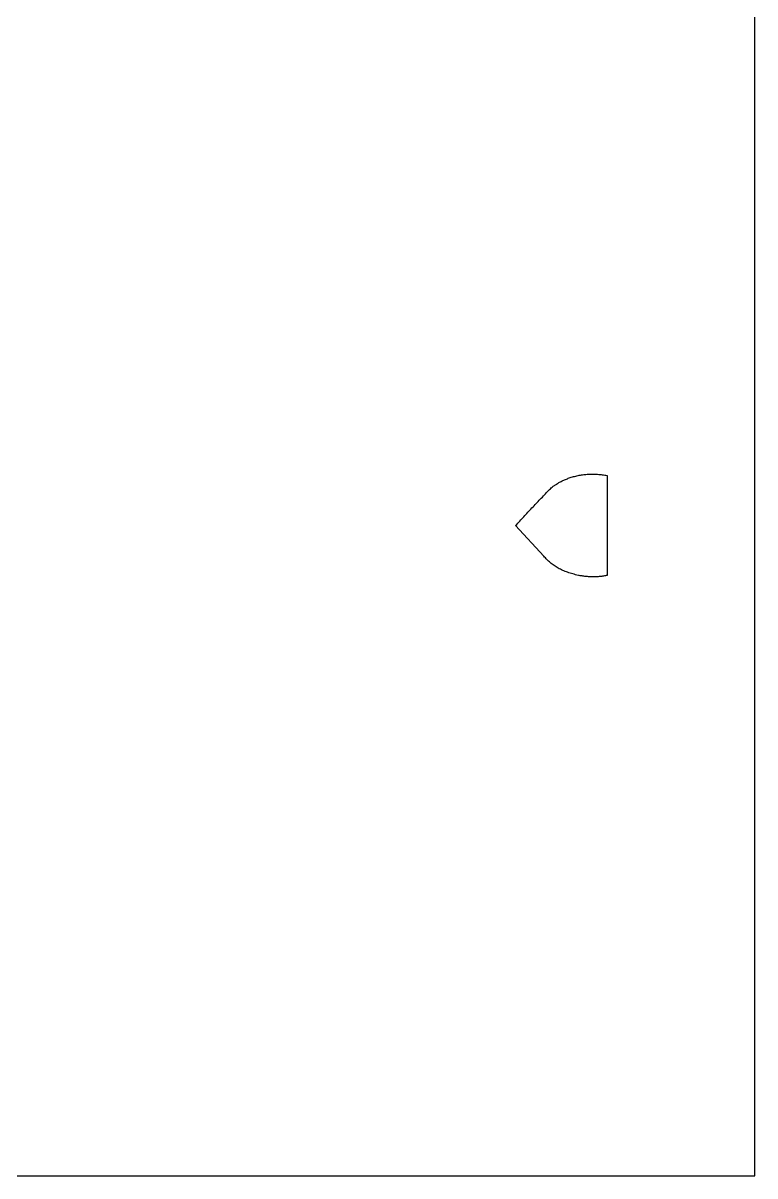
# Model space of a CAD drawing. Header units: centimetres. Extents: x 20.1 to 27, y -9 to 8.9.
# Drawn here: x 23.56 to 27, y -9 to -3.59 of the extents above; entities that cross this region are included whole.
import ezdxf

# ---------------------------------------------------------------- set-up
doc = ezdxf.new("R2010")
doc.units = ezdxf.units.CM
doc.header["$MEASUREMENT"] = 0
doc.layers.add('layer 1', color=7, linetype='Continuous')

msp = doc.modelspace()

# ---------------------------------------------------------------- linework, layer by layer
at = {"layer": 'layer 1', "color": 250}
for points, knots in [([(20.12806, 8.93497), (20.12806, 8.93497), (26.99977, 8.93497), (26.99977, 8.93497), (26.99977, 8.93497), (26.99977, 8.93497), (26.99977, -9.00021), (26.99977, -9.00021), (26.99977, -9.00021), (26.99977, -9.00021), (20.12806, -9.00021), (20.12806, -9.00021), (20.12806, -9.00021), (20.12806, -9.00021), (20.12806, 8.93497), (20.12806, 8.93497)], [0, 0, 0, 0, 0.2, 0.2, 0.2, 0.2, 0.4, 0.4, 0.4, 0.4, 0.6, 0.6, 0.6, 0.6, 1, 1, 1, 1]), ([(26.0091, -6.09133), (26.01133, -6.09413), (26.01362, -6.09688), (26.016, -6.09955), (26.016, -6.09955), (26.01844, -6.10232), (26.02096, -6.10501), (26.02354, -6.10766), (26.02354, -6.10766), (26.02598, -6.11016), (26.02851, -6.1126), (26.03107, -6.11497), (26.03107, -6.11497), (26.03374, -6.11743), (26.03649, -6.11983), (26.03928, -6.12216), (26.03928, -6.12216), (26.04208, -6.1245), (26.04493, -6.12675), (26.04783, -6.12896), (26.04783, -6.12896), (26.05085, -6.13123), (26.05392, -6.13342), (26.05704, -6.13557), (26.05704, -6.13557), (26.06011, -6.13765), (26.06323, -6.13967), (26.06638, -6.14163), (26.06638, -6.14163), (26.06965, -6.14363), (26.07299, -6.14559), (26.07635, -6.14745), (26.07635, -6.14745), (26.0797, -6.14933), (26.0831, -6.15112), (26.08654, -6.15285), (26.08654, -6.15285), (26.0901, -6.15462), (26.09371, -6.15633), (26.09734, -6.15798), (26.09734, -6.15798), (26.10103, -6.15964), (26.10476, -6.16123), (26.10853, -6.16275), (26.10853, -6.16275), (26.11241, -6.16431), (26.11633, -6.16579), (26.12029, -6.16721), (26.12029, -6.16721), (26.12423, -6.16863), (26.12819, -6.16996), (26.13217, -6.17123), (26.13217, -6.17123), (26.13626, -6.17255), (26.14036, -6.17376), (26.14449, -6.17492), (26.14449, -6.17492), (26.14887, -6.17613), (26.15324, -6.1773), (26.15766, -6.17838), (26.15766, -6.17838), (26.16212, -6.17947), (26.16661, -6.18049), (26.17111, -6.18145), (26.17111, -6.18145), (26.17672, -6.18264), (26.18234, -6.18366), (26.18799, -6.18457), (26.18799, -6.18457), (26.19375, -6.18547), (26.19952, -6.18624), (26.20532, -6.18687), (26.20532, -6.18687), (26.21082, -6.18747), (26.21634, -6.18791), (26.22189, -6.18822), (26.22189, -6.18822), (26.22745, -6.18854), (26.23302, -6.1887), (26.23861, -6.18872), (26.23861, -6.18872), (26.24417, -6.18874), (26.24974, -6.18862), (26.25528, -6.18837), (26.25528, -6.18837), (26.26085, -6.1881), (26.26639, -6.1877), (26.27192, -6.18714), (26.27192, -6.18714), (26.27767, -6.18658), (26.2834, -6.18585), (26.28911, -6.18499), (26.28911, -6.18499), (26.29474, -6.18414), (26.30033, -6.18316), (26.30589, -6.18201), (26.30589, -6.18201), (26.30589, -6.18201), (26.30589, -5.71305), (26.30589, -5.71305), (26.30589, -5.71305), (26.30212, -5.71232), (26.29833, -5.71166), (26.29453, -5.71103), (26.29453, -5.71103), (26.2907, -5.71041), (26.28686, -5.70984), (26.28301, -5.70934), (26.28301, -5.70934), (26.27938, -5.70884), (26.27573, -5.70843), (26.27208, -5.70805), (26.27208, -5.70805), (26.26841, -5.70768), (26.26472, -5.70736), (26.26104, -5.70709), (26.26104, -5.70709), (26.25737, -5.70684), (26.2537, -5.70663), (26.25005, -5.70649), (26.25005, -5.70649), (26.24632, -5.70634), (26.24257, -5.70626), (26.23884, -5.70622), (26.23884, -5.70622), (26.23521, -5.7062), (26.23158, -5.70624), (26.22795, -5.70632), (26.22795, -5.70632), (26.22437, -5.7064), (26.22076, -5.70655), (26.21718, -5.70676), (26.21718, -5.70676), (26.21003, -5.70718), (26.2029, -5.70782), (26.19577, -5.7087), (26.19577, -5.7087), (26.18881, -5.70955), (26.18186, -5.71066), (26.17499, -5.71197), (26.17499, -5.71197), (26.16767, -5.71339), (26.16039, -5.71503), (26.15318, -5.71691), (26.15318, -5.71691), (26.14622, -5.71872), (26.13934, -5.72075), (26.13252, -5.72302), (26.13252, -5.72302), (26.12656, -5.72502), (26.12064, -5.72717), (26.11481, -5.7295), (26.11481, -5.7295), (26.1092, -5.73171), (26.10365, -5.73411), (26.09819, -5.73667), (26.09819, -5.73667), (26.09298, -5.73911), (26.08783, -5.74172), (26.08277, -5.74449), (26.08277, -5.74449), (26.07799, -5.74712), (26.07328, -5.74991), (26.0687, -5.75287), (26.0687, -5.75287), (26.06511, -5.75516), (26.06161, -5.75754), (26.05815, -5.76004), (26.05815, -5.76004), (26.05485, -5.76239), (26.05164, -5.76485), (26.04848, -5.76742), (26.04848, -5.76742), (26.04537, -5.76992), (26.04235, -5.77253), (26.03939, -5.77524), (26.03939, -5.77524), (26.03657, -5.7778), (26.03384, -5.78047), (26.0312, -5.7832), (26.0312, -5.7832), (26.01804, -5.79681), (26.00495, -5.81046), (25.9919, -5.82414), (25.9919, -5.82414), (25.97892, -5.83777), (25.96597, -5.85143), (25.95307, -5.86512), (25.95307, -5.86512), (25.94021, -5.87877), (25.92741, -5.89247), (25.91463, -5.90621), (25.91463, -5.90621), (25.90185, -5.91994), (25.88911, -5.93374), (25.87644, -5.94756), (25.87644, -5.94756), (25.87644, -5.94756), (26.0091, -6.09133), (26.0091, -6.09133)], [0, 0, 0, 0, 0.0196078, 0.0196078, 0.0196078, 0.0196078, 0.0392157, 0.0392157, 0.0392157, 0.0392157, 0.0588235, 0.0588235, 0.0588235, 0.0588235, 0.0784314, 0.0784314, 0.0784314, 0.0784314, 0.0980392, 0.0980392, 0.0980392, 0.0980392, 0.1176471, 0.1176471, 0.1176471, 0.1176471, 0.1372549, 0.1372549, 0.1372549, 0.1372549, 0.1568627, 0.1568627, 0.1568627, 0.1568627, 0.1764706, 0.1764706, 0.1764706, 0.1764706, 0.1960784, 0.1960784, 0.1960784, 0.1960784, 0.2156863, 0.2156863, 0.2156863, 0.2156863, 0.2352941, 0.2352941, 0.2352941, 0.2352941, 0.254902, 0.254902, 0.254902, 0.254902, 0.2745098, 0.2745098, 0.2745098, 0.2745098, 0.2941176, 0.2941176, 0.2941176, 0.2941176, 0.3137255, 0.3137255, 0.3137255, 0.3137255, 0.3333333, 0.3333333, 0.3333333, 0.3333333, 0.3529412, 0.3529412, 0.3529412, 0.3529412, 0.372549, 0.372549, 0.372549, 0.372549, 0.3921569, 0.3921569, 0.3921569, 0.3921569, 0.4117647, 0.4117647, 0.4117647, 0.4117647, 0.4313725, 0.4313725, 0.4313725, 0.4313725, 0.4509804, 0.4509804, 0.4509804, 0.4509804, 0.4705882, 0.4705882, 0.4705882, 0.4705882, 0.4901961, 0.4901961, 0.4901961, 0.4901961, 0.5098039, 0.5098039, 0.5098039, 0.5098039, 0.5294118, 0.5294118, 0.5294118, 0.5294118, 0.5490196, 0.5490196, 0.5490196, 0.5490196, 0.5686275, 0.5686275, 0.5686275, 0.5686275, 0.5882353, 0.5882353, 0.5882353, 0.5882353, 0.6078431, 0.6078431, 0.6078431, 0.6078431, 0.627451, 0.627451, 0.627451, 0.627451, 0.6470588, 0.6470588, 0.6470588, 0.6470588, 0.6666667, 0.6666667, 0.6666667, 0.6666667, 0.6862745, 0.6862745, 0.6862745, 0.6862745, 0.7058824, 0.7058824, 0.7058824, 0.7058824, 0.7254902, 0.7254902, 0.7254902, 0.7254902, 0.745098, 0.745098, 0.745098, 0.745098, 0.7647059, 0.7647059, 0.7647059, 0.7647059, 0.7843137, 0.7843137, 0.7843137, 0.7843137, 0.8039216, 0.8039216, 0.8039216, 0.8039216, 0.8235294, 0.8235294, 0.8235294, 0.8235294, 0.8431373, 0.8431373, 0.8431373, 0.8431373, 0.8627451, 0.8627451, 0.8627451, 0.8627451, 0.8823529, 0.8823529, 0.8823529, 0.8823529, 0.9019608, 0.9019608, 0.9019608, 0.9019608, 0.9215686, 0.9215686, 0.9215686, 0.9215686, 0.9411765, 0.9411765, 0.9411765, 0.9411765, 0.9607843, 0.9607843, 0.9607843, 0.9607843, 1, 1, 1, 1])]:
    msp.add_open_spline(points, degree=3, knots=knots, dxfattribs=at)

doc.saveas('drawing.dxf')
